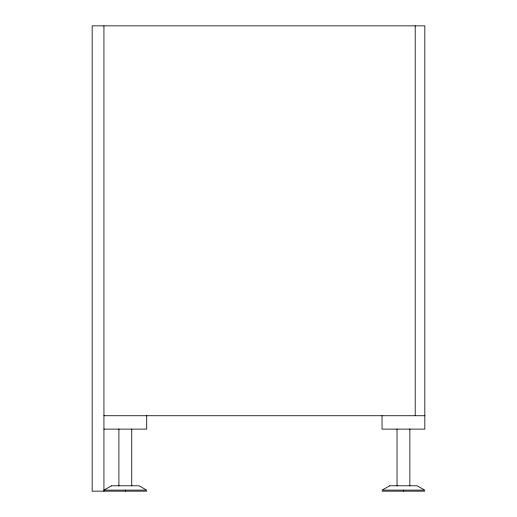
<?xml version="1.0" encoding="UTF-8"?>
<svg xmlns="http://www.w3.org/2000/svg" width="517" height="517" viewBox="0 0 517 517"><rect width="100%" height="100%" fill="white"/><g stroke="black" fill="none" stroke-linecap="round" stroke-linejoin="round"><path stroke-width="0.78" d="M103.936 415.739L424.832 415.739M103.936 429.11L146.718 429.11L146.718 415.739M146.718 491.15L92.168 491.15L92.168 25.85L424.832 25.85L424.832 429.11L382.044 429.11L382.044 415.739M382.044 491.15L424.832 491.15M415.203 25.85L415.203 415.739M409.852 429.11L409.852 485.799M403.441 490.116L403.441 491.15M397.024 429.11L397.024 485.799M131.745 429.11L131.745 485.799M125.327 490.116L125.327 491.15M118.91 429.11L118.91 485.799M103.936 25.85L103.936 491.15M111.64 485.799L103.936 490.116L146.718 490.116L139.015 485.799L111.64 485.799M389.747 485.799L382.044 490.116L424.832 490.116L417.129 485.799L389.747 485.799"/></g></svg>
